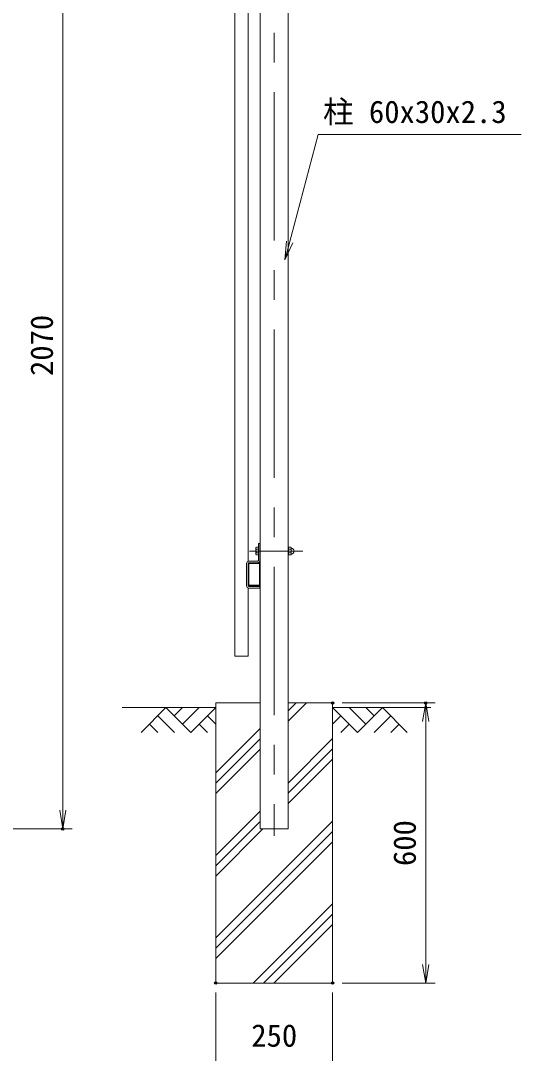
# Model space of a CAD drawing. Units: millimetres at full size. Extents: x -4200 to 4200, y -2970 to 2970.
# Drawn here: x -663 to 407, y -981 to 1229 of the extents above; entities that cross this region are included whole.
import ezdxf
from ezdxf.enums import TextEntityAlignment as Align

# ---------------------------------------------------------------- set-up
doc = ezdxf.new("R2010")
doc.units = ezdxf.units.MM
doc.header["$LTSCALE"] = 10
doc.header["$PDMODE"] = 32
doc.header["$PDSIZE"] = 5
doc.linetypes.add('USER1', pattern=[50.8, 31.75, -6.35, 6.35, -6.35])
for name, color, linetype, lineweight in [('0-0_D-STR1', 1, 'Continuous', 18), ('0-1_D-BMK', 2, 'USER1', 13), ('0-2_D-BGD', 7, 'Continuous', 18), ('0-3_D-STR4', 7, 'Continuous', 18), ('0-4_D-DCR-HCH', 7, 'Continuous', 13), ('0-5_D-STR3', 3, 'Continuous', 13), ('0-6_D-STR-DIM', 7, 'Continuous', 13), ('0-7_0', 7, 'Continuous', 18), ('0-A_D-STR-TXT', 7, 'Continuous', 13)]:
    doc.layers.add(name, color=color, linetype=linetype, lineweight=lineweight)
doc.layers.add('0-8_Defpoints', color=253, linetype='Continuous')
doc.styles.add('ＭＳ ゴシック', font='')
doc.styles.get('ＭＳ ゴシック').set_extended_font_data('MS Gothic')

# ---------------------------------------------------------------- blocks, each defined once
blk = doc.blocks.new('_Open')
at = {"layer": '0-7_0'}
blk.add_line((-10, 1.667), (0, 0), dxfattribs=at)
blk.add_lwpolyline([(-10, -1.667), (0, 0), (-10, 0)], dxfattribs=at)

msp = doc.modelspace()

# ---------------------------------------------------------------- linework, layer by layer
at = {"layer": '0-0_D-STR1'}
for p, q in [((-205.23, 1571.22), (-205.23, -131.08)), ((-151.23, 1558.92), (-151.23, -501.08)), ((-91.23, -501.08), (-91.23, 1558.92)), ((-177.23, 1364.99), (-177.23, 71.84)), ((-177.23, 66.82), (-177.23, 19.52)), ((-175.63, 66.82), (-175.63, 21.02)), ((-153.68, 68.92), (-175.13, 68.92)), ((-153.68, 67.32), (-175.13, 67.32)), ((-152.83, 21.02), (-152.83, 66.47)), ((-151.23, 21.02), (-151.23, 66.47)), ((-177.23, 14.99), (-177.23, -131.08)), ((-175.13, 20.52), (-153.33, 20.52)), ((-175.13, 18.92), (-153.33, 18.92)), ((-205.23, -131.08), (-177.23, -131.08)), ((-151.23, -501.08), (-91.23, -501.08))]:
    msp.add_line(p, q, dxfattribs=at)
for centre, radius, start, end in [((-175.13, 66.82), 2.1, 90, 180.00049), ((-175.13, 66.82), 0.5, 90, 179.99992), ((-153.68, 66.47), 2.45, 0, 90.00001), ((-153.68, 66.47), 0.85, 0, 90.00002), ((-175.13, 21.02), 2.1, 180.00029, 270), ((-175.13, 21.02), 0.5, 179.99992, 270), ((-153.33, 21.02), 0.5, 270, 0.00043), ((-153.33, 21.02), 2.1, 270, 0.0003)]:
    msp.add_arc(centre, radius, start, end, dxfattribs=at)
at = {"layer": '0-1_D-BMK'}
for p, q in [((-121.23, 1583.92), (-121.23, -516.08)), ((-174.32, 93.92), (-60.29, 93.92))]:
    msp.add_line(p, q, dxfattribs=at)
at = {"layer": '0-2_D-BGD'}
for p, q in [((-246.23, -241.08), (-446.23, -241.08)), ((3.77, -241.08), (213.77, -241.08))]:
    msp.add_line(p, q, dxfattribs=at)
at = {"layer": '0-3_D-STR4'}
for p, q in [((-246.23, -231.08), (-246.23, -831.08)), ((-151.23, -231.08), (-246.23, -231.08)), ((3.77, -231.08), (-91.23, -231.08)), ((3.77, -231.08), (3.77, -831.08)), ((3.77, -831.08), (-246.23, -831.08))]:
    msp.add_line(p, q, dxfattribs=at)
at = {"layer": '0-4_D-DCR-HCH'}
for p, q in [((-352.66, -241.08), (-405.87, -294.29)), ((-352.66, -241.08), (-299.44, -294.29)), ((-334.92, -258.82), (-317.18, -241.08)), ((-317.18, -276.56), (-281.71, -241.08)), ((-299.44, -294.29), (-246.23, -241.08)), ((-91.23, -270.1), (-52.21, -231.08)), ((-91.23, -248), (-74.31, -231.08)), ((56.98, -294.29), (3.77, -241.08)), ((74.72, -276.56), (39.24, -241.08)), ((110.19, -241.08), (56.98, -294.29)), ((92.55, -258.91), (74.72, -241.08)), ((110.19, -241.08), (163.4, -294.29)), ((-370.39, -258.82), (-334.76, -294.29)), ((-263.97, -258.82), (-246.23, -276.48)), ((21.51, -258.82), (3.77, -276.48)), ((127.93, -258.82), (92.29, -294.29)), ((-388.13, -276.56), (-370.31, -294.29)), ((-281.71, -276.56), (-263.89, -294.29)), ((-246.23, -380.91), (-151.23, -285.91)), ((39.24, -276.56), (21.42, -294.29)), ((145.67, -276.56), (127.85, -294.29)), ((-246.23, -403), (-151.23, -308)), ((-91.23, -402.68), (3.77, -307.68)), ((-246.23, -425.1), (-151.23, -330.1)), ((-91.23, -424.78), (3.77, -329.78)), ((-91.23, -446.88), (3.77, -351.88)), ((-246.23, -557.68), (-151.23, -462.68)), ((-246.23, -734.46), (3.77, -484.46)), ((-246.23, -579.78), (-151.23, -484.78)), ((-246.23, -601.88), (-145.44, -501.08)), ((-246.23, -756.56), (3.77, -506.56)), ((-246.23, -778.65), (3.77, -528.65)), ((-166.08, -831.08), (3.77, -661.24)), ((-143.98, -831.08), (3.77, -683.33)), ((-121.88, -831.08), (3.77, -705.43))]:
    msp.add_line(p, q, dxfattribs=at)
at = {"layer": '0-5_D-STR3'}
for p, q in [((-160.43, 100.15), (-160.43, 87.81)), ((-159.43, 102.02), (-154.93, 102.02)), ((-159.43, 97.97), (-154.93, 97.97)), ((-159.43, 89.87), (-154.93, 89.87)), ((-154.93, 109.92), (-154.93, 73.72)), ((-151.73, 109.92), (-154.93, 109.92)), ((-154.93, 102.02), (-154.93, 85.82)), ((-151.73, 109.92), (-151.73, 73.72)), ((-151.23, 97.92), (-151.73, 97.92)), ((-151.23, 89.92), (-151.73, 89.92)), ((-91.23, 100.09), (-91.23, 87.74)), ((-91.23, 100.09), (-91.23, 87.74)), ((-90.23, 101.96), (-85.73, 101.96)), ((-85.73, 97.91), (-90.23, 97.91)), ((-85.73, 89.81), (-90.23, 89.81)), ((-84.73, 100.09), (-84.73, 87.74)), ((-84.73, 100.09), (-84.73, 87.74)), ((-180.43, 67.32), (-180.43, 19.52)), ((-177.23, 67.32), (-177.23, 19.52)), ((-156.53, 72.12), (-175.63, 72.12)), ((-156.03, 68.92), (-175.13, 68.92)), ((-159.43, 85.82), (-154.93, 85.82)), ((-90.23, 85.76), (-85.73, 85.76)), ((-152.23, 17.92), (-175.63, 17.92)), ((-152.23, 14.72), (-175.63, 14.72)), ((-152.23, 17.92), (-152.23, 14.72))]:
    msp.add_line(p, q, dxfattribs=at)
for centre, radius, start, end in [((-157.89, 99.99), 2.54, 127.21089, 232.78911), ((-151.73, 93.92), 8.7, 152.26063, 207.73937), ((-157.88, 87.84), 2.55, 127.42505, 232.57495), ((-88.69, 99.93), 2.54, 127.21089, 232.78911), ((-82.53, 93.86), 8.7, 152.26063, 207.73937), ((-88.68, 87.78), 2.55, 127.42505, 232.57495), ((-87.27, 99.93), 2.54, 307.21089, 52.78911), ((-93.43, 93.86), 8.7, 332.26063, 27.73937), ((-87.28, 87.78), 2.55, 307.42505, 52.57495), ((-84.36, 100.8), 0.5, 189.83916, 262.83194), ((-85.23, 93.86), 6.5, 277.16806, 82.83194), ((-175.63, 67.32), 4.8, 90, 180), ((-175.63, 67.32), 1.6, 90, 180), ((-156.53, 73.72), 1.6, 270, 0), ((-156.53, 73.72), 4.8, 270, 0), ((-84.36, 86.91), 0.5, 97.16806, 163.42019), ((-175.63, 19.52), 4.8, 180, 270), ((-175.63, 19.52), 1.6, 180, 270)]:
    msp.add_arc(centre, radius, start, end, dxfattribs=at)
at = {"layer": '0-6_D-STR-DIM'}
for p, q in [((-573.25, 1568.92), (-573.25, -501.08)), ((23.77, -231.08), (222.78, -231.08)), ((202.78, -831.08), (202.78, -231.08)), ((-1248.25, -501.08), (-553.25, -501.08)), ((23.77, -831.08), (222.78, -831.08)), ((-246.23, -851.08), (-246.23, -1008.4)), ((3.77, -851.08), (3.77, -1008.4))]:
    msp.add_line(p, q, dxfattribs=at)
at = {"layer": '0-8_Defpoints'}
for p in [(3.77, -231.08), (202.78, -231.08), (-573.25, -501.08), (-246.23, -831.08), (3.77, -831.08), (3.77, -831.08)]:
    msp.add_point(p, dxfattribs=at)
at = {"layer": '0-A_D-STR-TXT'}
msp.add_lwpolyline([(407.2, 985.77), (-27.48, 985.77), (-97.83, 718.86)], dxfattribs=at)

# ---------------------------------------------------------------- block references
at = {"layer": '0-6_D-STR-DIM', "xscale": 4, "yscale": 4}
for p, rotation in [((202.78, -231.08), 90), ((-573.25, -501.08), 270), ((202.78, -831.08), 270)]:
    msp.add_blockref('_Open', p, dxfattribs=dict(at, rotation=rotation))
at = {"layer": '0-A_D-STR-TXT', "xscale": 4, "yscale": 4, "rotation": 255.23423}
msp.add_blockref('_Open', (-98.34, 716.92), dxfattribs=at)

# ---------------------------------------------------------------- texts
at = {"layer": '0-6_D-STR-DIM', "style": 'ＭＳ ゴシック'}
for s, p in [('2070', (-580, 468.65)), ('600', (196.03, -580.35))]:
    msp.add_text(s, height=48.09, rotation=90, dxfattribs=at).set_placement(p, align=Align.BOTTOM_LEFT)
msp.add_text('250', height=48.09, dxfattribs=at).set_placement((-170.24, -981.65), align=Align.BOTTOM_LEFT)
at = {"layer": '0-A_D-STR-TXT', "style": 'ＭＳ ゴシック'}
msp.add_text('柱 60x30x2.3', height=48.09, dxfattribs=at).set_placement((-16.95, 995.76), align=Align.BOTTOM_LEFT)

doc.saveas('drawing.dxf')
